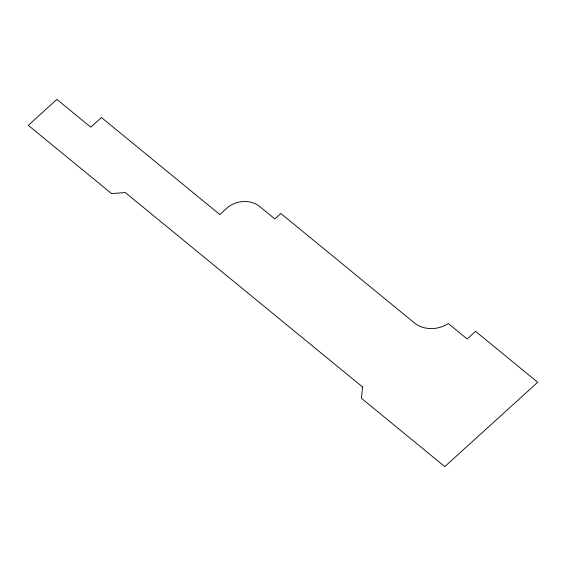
<?xml version="1.0" encoding="UTF-8"?>
<svg xmlns="http://www.w3.org/2000/svg" width="566" height="566" viewBox="0 0 566 566"><rect width="100%" height="100%" fill="white"/><g stroke="black" fill="none" stroke-linecap="round" stroke-linejoin="round"><path stroke-width="0.85" d="M362.551 386.96L361.504 398.351L444.805 466.603L537.7 382.262L475.539 331.329L467.134 338.963L448.343 323.561A26.97 22.873 -14.5 0 1 415.168 323.547L280.821 213.474L274.821 218.929L259.638 206.491A23.602 20.015 -14.5 0 0 227.178 207.849L219.82 214.535L101.427 117.53L90.793 127.18L56.883 99.397L28.3 125.348L111.601 193.6L125.27 192.553L362.551 386.96"/></g></svg>
